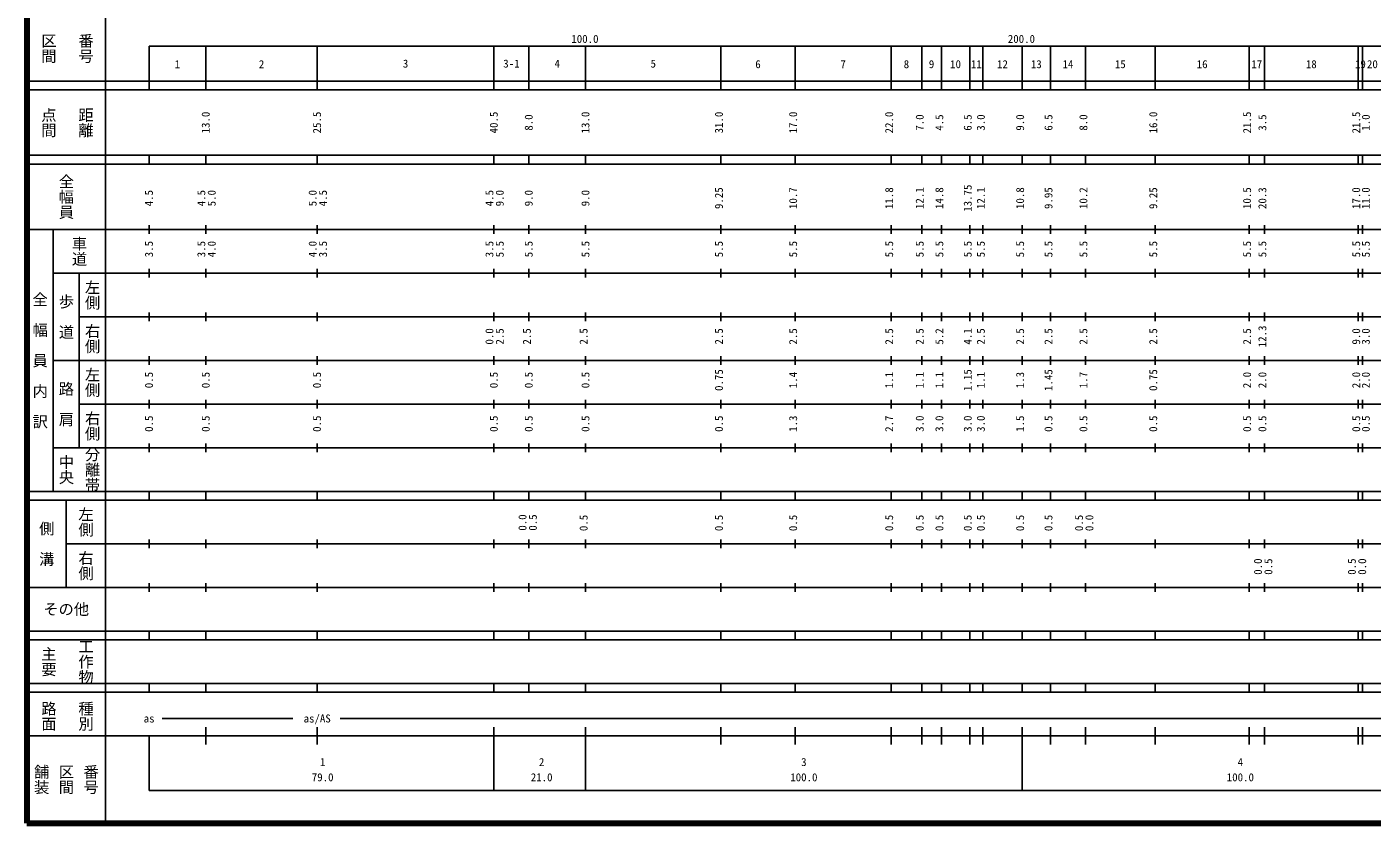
# Model space of a CAD drawing. Units: millimetres on the paper, enlarged 1000 times. Extents: x 40000 to 680000, y 20000 to 380000.
# Drawn here: x 40000 to 348183, y 20000 to 202409 of the extents above; entities that cross this region are included whole.
import ezdxf
from ezdxf.enums import TextEntityAlignment as Align

# ---------------------------------------------------------------- set-up
doc = ezdxf.new("R2010")
doc.units = ezdxf.units.MM
doc.header["$LTSCALE"] = 1000
doc.layers.add('M-TTL', color=2, linetype='Continuous', lineweight=140)
doc.layers.add('M-TTL-BAND', color=7, linetype='Continuous', lineweight=25)
doc.styles.add('@ＭＳ ゴシック', font='')
doc.styles.add('ＭＳ ゴシック', font='')
doc.styles.get('@ＭＳ ゴシック').set_extended_font_data('@MS Gothic')
doc.styles.get('ＭＳ ゴシック').set_extended_font_data('MS Gothic')

msp = doc.modelspace()

# ---------------------------------------------------------------- linework, layer by layer
at = {"layer": 'M-TTL'}
for p, q in [((40000, 380000), (40000, 20000)), ((40000, 20000), (680000, 20000))]:
    msp.add_line(p, q, dxfattribs=at)
at = {"layer": 'M-TTL-BAND'}
for p, q in [((58000, 370000), (58000, 20000)), ((68000, 198000), (579000, 198000)), ((68000, 198000), (68000, 188000)), ((81000, 188000), (81000, 198000)), ((106500, 188000), (106500, 198000)), ((147000, 188000), (147000, 198000)), ((155000, 188000), (155000, 198000)), ((168000, 188000), (168000, 198000)), ((199000, 188000), (199000, 198000)), ((216000, 188000), (216000, 198000)), ((238000, 188000), (238000, 198000)), ((245000, 188000), (245000, 198000)), ((249500, 188000), (249500, 198000)), ((256000, 188000), (256000, 198000)), ((259000, 188000), (259000, 198000)), ((268000, 188000), (268000, 198000)), ((274500, 188000), (274500, 198000)), ((282500, 188000), (282500, 198000)), ((298500, 188000), (298500, 198000)), ((320000, 188000), (320000, 198000)), ((323500, 188000), (323500, 198000)), ((345000, 188000), (345000, 198000)), ((346000, 188000), (346000, 198000)), ((40000, 190000), (579000, 190000)), ((40000, 188000), (579000, 188000)), ((40000, 173000), (579000, 173000)), ((40000, 173000), (579000, 173000)), ((68000, 171000), (68000, 173000)), ((81000, 171000), (81000, 173000)), ((106500, 171000), (106500, 173000)), ((147000, 171000), (147000, 173000)), ((155000, 171000), (155000, 173000)), ((168000, 171000), (168000, 173000)), ((199000, 171000), (199000, 173000)), ((216000, 171000), (216000, 173000)), ((238000, 171000), (238000, 173000)), ((245000, 171000), (245000, 173000)), ((249500, 171000), (249500, 173000)), ((256000, 171000), (256000, 173000)), ((259000, 171000), (259000, 173000)), ((268000, 171000), (268000, 173000)), ((274500, 171000), (274500, 173000)), ((282500, 171000), (282500, 173000)), ((298500, 171000), (298500, 173000)), ((320000, 171000), (320000, 173000)), ((323500, 171000), (323500, 173000)), ((345000, 171000), (345000, 173000)), ((346000, 171000), (346000, 173000)), ((40000, 171000), (579000, 171000)), ((40000, 171000), (579000, 171000)), ((40000, 156000), (579000, 156000)), ((40000, 156000), (579000, 156000)), ((46000, 96000), (46000, 156000)), ((68000, 155000), (68000, 157000)), ((81000, 155000), (81000, 157000)), ((106500, 155000), (106500, 157000)), ((147000, 155000), (147000, 157000)), ((155000, 155000), (155000, 157000)), ((168000, 155000), (168000, 157000)), ((199000, 155000), (199000, 157000)), ((216000, 155000), (216000, 157000)), ((238000, 155000), (238000, 157000)), ((245000, 155000), (245000, 157000)), ((249500, 155000), (249500, 157000)), ((256000, 155000), (256000, 157000)), ((259000, 155000), (259000, 157000)), ((268000, 155000), (268000, 157000)), ((274500, 155000), (274500, 157000)), ((282500, 155000), (282500, 157000)), ((298500, 155000), (298500, 157000)), ((320000, 155000), (320000, 157000)), ((323500, 155000), (323500, 157000)), ((345000, 155000), (345000, 157000)), ((346000, 155000), (346000, 157000)), ((46000, 146000), (579000, 146000)), ((46000, 146000), (579000, 146000)), ((52000, 146000), (52000, 106000)), ((68000, 145000), (68000, 147000)), ((81000, 145000), (81000, 147000)), ((106500, 145000), (106500, 147000)), ((147000, 145000), (147000, 147000)), ((155000, 145000), (155000, 147000)), ((168000, 145000), (168000, 147000)), ((199000, 145000), (199000, 147000)), ((216000, 145000), (216000, 147000)), ((238000, 145000), (238000, 147000)), ((245000, 145000), (245000, 147000)), ((249500, 145000), (249500, 147000)), ((256000, 145000), (256000, 147000)), ((259000, 145000), (259000, 147000)), ((268000, 145000), (268000, 147000)), ((274500, 145000), (274500, 147000)), ((282500, 145000), (282500, 147000)), ((298500, 145000), (298500, 147000)), ((320000, 145000), (320000, 147000)), ((323500, 145000), (323500, 147000)), ((345000, 145000), (345000, 147000)), ((346000, 145000), (346000, 147000)), ((52000, 136000), (579000, 136000)), ((52000, 136000), (579000, 136000)), ((68000, 135000), (68000, 137000)), ((81000, 135000), (81000, 137000)), ((106500, 135000), (106500, 137000)), ((147000, 135000), (147000, 137000)), ((155000, 135000), (155000, 137000)), ((168000, 135000), (168000, 137000)), ((199000, 135000), (199000, 137000)), ((216000, 135000), (216000, 137000)), ((238000, 135000), (238000, 137000)), ((245000, 135000), (245000, 137000)), ((249500, 135000), (249500, 137000)), ((256000, 135000), (256000, 137000)), ((259000, 135000), (259000, 137000)), ((268000, 135000), (268000, 137000)), ((274500, 135000), (274500, 137000)), ((282500, 135000), (282500, 137000)), ((298500, 135000), (298500, 137000)), ((320000, 135000), (320000, 137000)), ((323500, 135000), (323500, 137000)), ((345000, 135000), (345000, 137000)), ((346000, 135000), (346000, 137000)), ((68000, 125000), (68000, 127000)), ((81000, 125000), (81000, 127000)), ((106500, 125000), (106500, 127000)), ((147000, 125000), (147000, 127000)), ((155000, 125000), (155000, 127000)), ((168000, 125000), (168000, 127000)), ((199000, 125000), (199000, 127000)), ((216000, 125000), (216000, 127000)), ((238000, 125000), (238000, 127000)), ((245000, 125000), (245000, 127000)), ((249500, 125000), (249500, 127000)), ((256000, 125000), (256000, 127000)), ((259000, 125000), (259000, 127000)), ((268000, 125000), (268000, 127000)), ((274500, 125000), (274500, 127000)), ((282500, 125000), (282500, 127000)), ((298500, 125000), (298500, 127000)), ((320000, 125000), (320000, 127000)), ((323500, 125000), (323500, 127000)), ((345000, 125000), (345000, 127000)), ((346000, 125000), (346000, 127000)), ((46000, 126000), (579000, 126000)), ((46000, 126000), (579000, 126000)), ((52000, 116000), (579000, 116000)), ((52000, 116000), (579000, 116000)), ((68000, 115000), (68000, 117000)), ((81000, 115000), (81000, 117000)), ((106500, 115000), (106500, 117000)), ((147000, 115000), (147000, 117000)), ((155000, 115000), (155000, 117000)), ((168000, 115000), (168000, 117000)), ((199000, 115000), (199000, 117000)), ((216000, 115000), (216000, 117000)), ((238000, 115000), (238000, 117000)), ((245000, 115000), (245000, 117000)), ((249500, 115000), (249500, 117000)), ((256000, 115000), (256000, 117000)), ((259000, 115000), (259000, 117000)), ((268000, 115000), (268000, 117000)), ((274500, 115000), (274500, 117000)), ((282500, 115000), (282500, 117000)), ((298500, 115000), (298500, 117000)), ((320000, 115000), (320000, 117000)), ((323500, 115000), (323500, 117000)), ((345000, 115000), (345000, 117000)), ((346000, 115000), (346000, 117000)), ((46000, 106000), (579000, 106000)), ((46000, 106000), (579000, 106000)), ((68000, 105000), (68000, 107000)), ((81000, 105000), (81000, 107000)), ((106500, 105000), (106500, 107000)), ((147000, 105000), (147000, 107000)), ((155000, 105000), (155000, 107000)), ((168000, 105000), (168000, 107000)), ((199000, 105000), (199000, 107000)), ((216000, 105000), (216000, 107000)), ((238000, 105000), (238000, 107000)), ((245000, 105000), (245000, 107000)), ((249500, 105000), (249500, 107000)), ((256000, 105000), (256000, 107000)), ((259000, 105000), (259000, 107000)), ((268000, 105000), (268000, 107000)), ((274500, 105000), (274500, 107000)), ((282500, 105000), (282500, 107000)), ((298500, 105000), (298500, 107000)), ((320000, 105000), (320000, 107000)), ((323500, 105000), (323500, 107000)), ((345000, 105000), (345000, 107000)), ((346000, 105000), (346000, 107000)), ((40000, 96000), (579000, 96000)), ((40000, 96000), (579000, 96000)), ((68000, 94000), (68000, 96000)), ((81000, 94000), (81000, 96000)), ((106500, 94000), (106500, 96000)), ((147000, 94000), (147000, 96000)), ((155000, 94000), (155000, 96000)), ((168000, 94000), (168000, 96000)), ((199000, 94000), (199000, 96000)), ((216000, 94000), (216000, 96000)), ((238000, 94000), (238000, 96000)), ((245000, 94000), (245000, 96000)), ((249500, 94000), (249500, 96000)), ((256000, 94000), (256000, 96000)), ((259000, 94000), (259000, 96000)), ((268000, 94000), (268000, 96000)), ((274500, 94000), (274500, 96000)), ((282500, 94000), (282500, 96000)), ((298500, 94000), (298500, 96000)), ((320000, 94000), (320000, 96000)), ((323500, 94000), (323500, 96000)), ((345000, 94000), (345000, 96000)), ((346000, 94000), (346000, 96000)), ((40000, 94000), (579000, 94000)), ((40000, 94000), (579000, 94000)), ((49000, 94000), (49000, 74000)), ((49000, 84000), (579000, 84000)), ((49000, 84000), (579000, 84000)), ((68000, 83000), (68000, 85000)), ((81000, 83000), (81000, 85000)), ((106500, 83000), (106500, 85000)), ((147000, 83000), (147000, 85000)), ((155000, 83000), (155000, 85000)), ((168000, 83000), (168000, 85000)), ((199000, 83000), (199000, 85000)), ((216000, 83000), (216000, 85000)), ((238000, 83000), (238000, 85000)), ((245000, 83000), (245000, 85000)), ((249500, 83000), (249500, 85000)), ((256000, 83000), (256000, 85000)), ((259000, 83000), (259000, 85000)), ((268000, 83000), (268000, 85000)), ((274500, 83000), (274500, 85000)), ((282500, 83000), (282500, 85000)), ((298500, 83000), (298500, 85000)), ((320000, 83000), (320000, 85000)), ((323500, 83000), (323500, 85000)), ((345000, 83000), (345000, 85000)), ((346000, 83000), (346000, 85000)), ((40000, 74000), (579000, 74000)), ((40000, 74000), (579000, 74000)), ((68000, 73000), (68000, 75000)), ((81000, 73000), (81000, 75000)), ((106500, 73000), (106500, 75000)), ((147000, 73000), (147000, 75000)), ((155000, 73000), (155000, 75000)), ((168000, 73000), (168000, 75000)), ((199000, 73000), (199000, 75000)), ((216000, 73000), (216000, 75000)), ((238000, 73000), (238000, 75000)), ((245000, 73000), (245000, 75000)), ((249500, 73000), (249500, 75000)), ((256000, 73000), (256000, 75000)), ((259000, 73000), (259000, 75000)), ((268000, 73000), (268000, 75000)), ((274500, 73000), (274500, 75000)), ((282500, 73000), (282500, 75000)), ((298500, 73000), (298500, 75000)), ((320000, 73000), (320000, 75000)), ((323500, 73000), (323500, 75000)), ((345000, 73000), (345000, 75000)), ((346000, 73000), (346000, 75000)), ((40000, 64000), (579000, 64000)), ((40000, 64000), (579000, 64000)), ((40000, 62000), (579000, 62000)), ((40000, 62000), (579000, 62000)), ((68000, 62000), (68000, 64000)), ((81000, 62000), (81000, 64000)), ((106500, 62000), (106500, 64000)), ((147000, 62000), (147000, 64000)), ((155000, 62000), (155000, 64000)), ((168000, 62000), (168000, 64000)), ((199000, 62000), (199000, 64000)), ((216000, 62000), (216000, 64000)), ((238000, 62000), (238000, 64000)), ((245000, 62000), (245000, 64000)), ((249500, 62000), (249500, 64000)), ((256000, 62000), (256000, 64000)), ((259000, 62000), (259000, 64000)), ((268000, 62000), (268000, 64000)), ((274500, 62000), (274500, 64000)), ((282500, 62000), (282500, 64000)), ((298500, 62000), (298500, 64000)), ((320000, 62000), (320000, 64000)), ((323500, 62000), (323500, 64000)), ((345000, 62000), (345000, 64000)), ((346000, 62000), (346000, 64000)), ((40000, 52000), (579000, 52000)), ((40000, 52000), (579000, 52000)), ((40000, 50000), (579000, 50000)), ((40000, 50000), (579000, 50000)), ((68000, 50000), (68000, 52000)), ((81000, 50000), (81000, 52000)), ((106500, 50000), (106500, 52000)), ((147000, 50000), (147000, 52000)), ((155000, 50000), (155000, 52000)), ((168000, 50000), (168000, 52000)), ((199000, 50000), (199000, 52000)), ((216000, 50000), (216000, 52000)), ((238000, 50000), (238000, 52000)), ((245000, 50000), (245000, 52000)), ((249500, 50000), (249500, 52000)), ((256000, 50000), (256000, 52000)), ((259000, 50000), (259000, 52000)), ((268000, 50000), (268000, 52000)), ((274500, 50000), (274500, 52000)), ((282500, 50000), (282500, 52000)), ((298500, 50000), (298500, 52000)), ((320000, 50000), (320000, 52000)), ((323500, 50000), (323500, 52000)), ((345000, 50000), (345000, 52000)), ((346000, 50000), (346000, 52000)), ((71000, 44000), (100929, 44000)), ((111763, 44000), (564500, 44000)), ((81000, 38000), (81000, 42000)), ((106500, 38000), (106500, 42000)), ((147000, 27500), (147000, 42000)), ((168000, 27500), (168000, 42000)), ((199000, 38000), (199000, 42000)), ((216000, 38000), (216000, 42000)), ((238000, 38000), (238000, 42000)), ((245000, 38000), (245000, 42000)), ((249500, 38000), (249500, 42000)), ((256000, 38000), (256000, 42000)), ((259000, 38000), (259000, 42000)), ((268000, 27500), (268000, 42000)), ((274500, 38000), (274500, 42000)), ((282500, 38000), (282500, 42000)), ((298500, 38000), (298500, 42000)), ((320000, 38000), (320000, 42000)), ((323500, 38000), (323500, 42000)), ((345000, 38000), (345000, 42000)), ((346000, 38000), (346000, 42000)), ((40000, 40000), (579000, 40000)), ((40000, 40000), (579000, 40000)), ((68000, 40000), (68000, 27500)), ((68000, 27500), (579000, 27500))]:
    msp.add_line(p, q, dxfattribs=at)

# ---------------------------------------------------------------- texts
at = {"layer": 'M-TTL-BAND', "style": '@ＭＳ ゴシック'}
for s, p in [('区間', (45000, 197500)), ('番号', (53500, 197500)), ('点間', (45000, 180500)), ('距離', (53500, 180500)), ('全幅員', (49000, 163500)), ('車道', (52000, 151000)), ('左側', (55000, 141000)), ('全\u3000幅\u3000員\u3000内\u3000訳', (43000, 126000)), ('歩\u3000道', (49000, 136000)), ('右側', (55000, 131000)), ('左側', (55000, 121000)), ('路\u3000肩', (49000, 116000)), ('右側', (55000, 111000)), ('分離帯', (55000, 101000)), ('中央', (49000, 101000)), ('左側', (53500, 89000)), ('側\u3000溝', (44500, 84000)), ('右側', (53500, 79000)), ('工作物', (53500, 57000)), ('主要', (45000, 57000)), ('路面', (45000, 44500)), ('種別', (53500, 44500)), ('舗装', (43333, 30000)), ('区間', (49000, 30000)), ('番号', (54667, 30000))]:
    msp.add_text(s, height=2566, rotation=270, dxfattribs=at).set_placement(p, align=Align.MIDDLE_CENTER)
at = {"layer": 'M-TTL-BAND', "style": 'ＭＳ ゴシック'}
for s, p in [('100.0', (167844, 198195)), ('200.0', (267844, 198195)), ('1', (74500, 192405)), ('2', (93750, 192405)), ('6', (207500, 192405)), ('7', (227000, 192405)), ('8', (241500, 192405)), ('9', (247250, 192405)), ('10', (252750, 192405)), ('11', (257500, 192405)), ('12', (263500, 192405)), ('13', (271250, 192405)), ('14', (278500, 192405)), ('15', (290500, 192405)), ('16', (309250, 192405)), ('17', (321750, 192405)), ('18', (334250, 192405)), ('19', (345500, 192405)), ('20', (348250, 192405)), ('as', (68000, 42500)), ('as/AS', (106500, 42500)), ('1', (107756, 32523)), ('2', (157926, 32523)), ('3', (218000, 32523)), ('4', (318000, 32523)), ('79.0', (107756, 29033)), ('21.0', (157926, 29033)), ('100.0', (218000, 29033)), ('100.0', (318000, 29033))]:
    msp.add_text(s, height=1833, dxfattribs=at).set_placement(p, align=Align.BOTTOM_CENTER)
for s, height, p in [('3', 1833, (126750, 194000)), ('3-1', 1833, (151000, 194000)), ('4', 1833, (161500, 194000)), ('5', 1833, (183500, 194000)), ('その他', 2566, (49000, 69000))]:
    msp.add_text(s, height=height, dxfattribs=at).set_placement(p, align=Align.MIDDLE_CENTER)
for s, p in [('13.0', (82421, 180500)), ('25.5', (107921, 180500)), ('40.5', (148421, 180500)), ('8.0', (156421, 180500)), ('13.0', (169421, 180500)), ('31.0', (200000, 180500)), ('17.0', (217000, 180500)), ('22.0', (239000, 180500)), ('7.0', (246000, 180500)), ('4.5', (250500, 180500)), ('6.5', (257000, 180500)), ('3.0', (260000, 180500)), ('9.0', (269000, 180500)), ('6.5', (275500, 180500)), ('8.0', (283500, 180500)), ('16.0', (299500, 180500)), ('21.5', (321000, 180500)), ('3.5', (324500, 180500)), ('21.5', (346000, 180500)), ('1.0', (348199, 180500)), ('4.5', (69421, 163174)), ('4.5', (81421, 163174)), ('5.0', (83791, 163174)), ('5.0', (106921, 163174)), ('4.5', (109291, 163174)), ('4.5', (147421, 163174)), ('9.0', (149791, 163174)), ('9.0', (156421, 163174)), ('9.0', (169421, 163174)), ('9.25', (200000, 163174)), ('10.7', (217000, 163174)), ('11.8', (239000, 163174)), ('12.1', (246000, 163174)), ('14.8', (250500, 163174)), ('13.75', (257000, 163174)), ('12.1', (260000, 163174)), ('10.8', (269000, 163174)), ('9.95', (275500, 163174)), ('10.2', (283500, 163174)), ('9.25', (299500, 163174)), ('10.5', (321000, 163174)), ('20.3', (324500, 163174)), ('17.0', (346000, 163174)), ('11.0', (348199, 163174)), ('3.5', (69421, 151500)), ('3.5', (81421, 151500)), ('4.0', (83791, 151500)), ('4.0', (106921, 151500)), ('3.5', (109291, 151500)), ('3.5', (147421, 151500)), ('5.5', (149791, 151500)), ('5.5', (156421, 151500)), ('5.5', (169421, 151500)), ('5.5', (200000, 151500)), ('5.5', (217000, 151500)), ('5.5', (239000, 151500)), ('5.5', (246000, 151500)), ('5.5', (250500, 151500)), ('5.5', (257000, 151500)), ('5.5', (260000, 151500)), ('5.5', (269000, 151500)), ('5.5', (275500, 151500)), ('5.5', (283500, 151500)), ('5.5', (299500, 151500)), ('5.5', (321000, 151500)), ('5.5', (324500, 151500)), ('5.5', (346000, 151500)), ('5.5', (348199, 151500)), ('0.0', (147421, 131500)), ('2.5', (149791, 131500)), ('2.5', (156000, 131500)), ('2.5', (169000, 131500)), ('2.5', (200000, 131500)), ('2.5', (217000, 131500)), ('2.5', (239000, 131500)), ('2.5', (246000, 131500)), ('5.2', (250500, 131500)), ('4.1', (257000, 131500)), ('2.5', (260000, 131500)), ('2.5', (269000, 131500)), ('2.5', (275500, 131500)), ('2.5', (283500, 131500)), ('2.5', (299500, 131500)), ('2.5', (321000, 131500)), ('12.3', (324500, 131500)), ('9.0', (346000, 131500)), ('3.0', (348199, 131500)), ('0.75', (200000, 121500)), ('1.4', (217000, 121500)), ('1.15', (257000, 121500)), ('1.45', (275500, 121500)), ('0.75', (299500, 121500)), ('0.5', (69421, 121500)), ('0.5', (82421, 121500)), ('0.5', (107921, 121500)), ('0.5', (148421, 121500)), ('0.5', (156421, 121500)), ('0.5', (169421, 121500)), ('1.1', (239000, 121500)), ('1.1', (246000, 121500)), ('1.1', (250500, 121500)), ('1.1', (260000, 121500)), ('1.3', (269000, 121500)), ('1.7', (283500, 121500)), ('2.0', (321000, 121500)), ('2.0', (324500, 121500)), ('2.0', (346000, 121500)), ('2.0', (348199, 121500)), ('0.5', (69421, 111500)), ('0.5', (82421, 111500)), ('0.5', (107921, 111500)), ('0.5', (148421, 111500)), ('0.5', (156421, 111500)), ('0.5', (169421, 111500)), ('0.5', (200000, 111500)), ('1.3', (217000, 111500)), ('2.7', (239000, 111500)), ('3.0', (246000, 111500)), ('3.0', (250500, 111500)), ('3.0', (257000, 111500)), ('3.0', (260000, 111500)), ('1.5', (269000, 111500)), ('0.5', (275500, 111500)), ('0.5', (283500, 111500)), ('0.5', (299500, 111500)), ('0.5', (321000, 111500)), ('0.5', (324500, 111500)), ('0.5', (346000, 111500)), ('0.5', (348199, 111500)), ('0.0', (155000, 88860)), ('0.5', (157370, 88860)), ('0.5', (169000, 88764)), ('0.5', (200000, 88764)), ('0.5', (217000, 88764)), ('0.5', (239000, 88764)), ('0.5', (246000, 88764)), ('0.5', (250500, 88764)), ('0.5', (257000, 88764)), ('0.5', (260000, 88764)), ('0.5', (269000, 88764)), ('0.5', (275500, 88764)), ('0.5', (282500, 88764)), ('0.0', (284870, 88764)), ('0.0', (323500, 78764)), ('0.5', (325870, 78764)), ('0.5', (345000, 78764)), ('0.0', (347370, 78764))]:
    msp.add_text(s, height=1833, rotation=90, dxfattribs=at).set_placement(p, align=Align.BOTTOM_CENTER)

doc.saveas('drawing.dxf')
